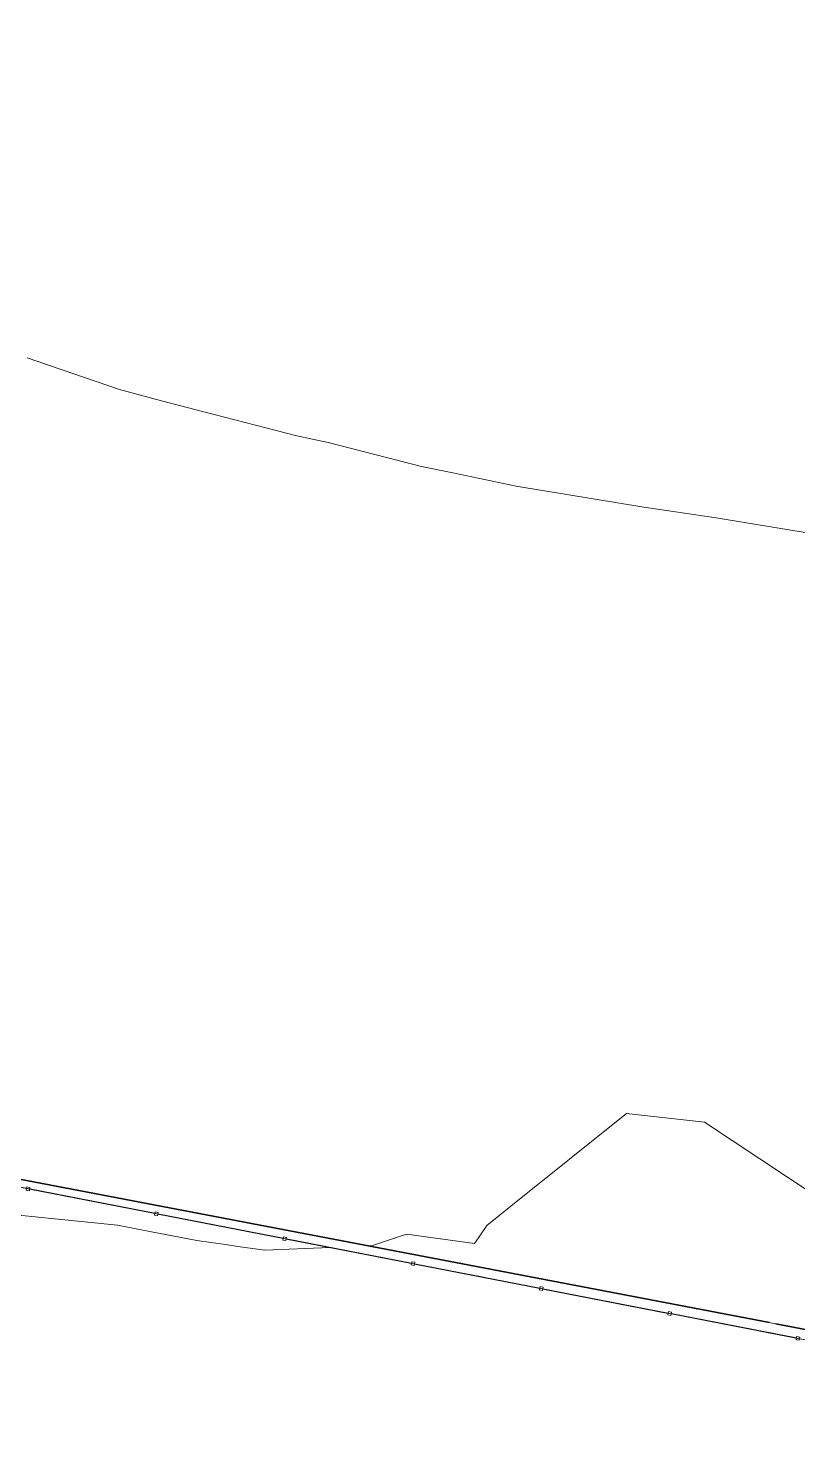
# Model space of a CAD drawing. Header units: metres. Extents: x -207 to 292, y -187 to 169.
# Drawn here: x -30.68 to -18.9, y -156.97 to -135.5 of the extents above; entities that cross this region are included whole.
import ezdxf

# ---------------------------------------------------------------- set-up
doc = ezdxf.new("R2010")
doc.units = ezdxf.units.M
doc.linetypes.add('IMPORT-IMPORT-LÍMITE2 _2_', pattern=[36.83, 6.35, -2.54, 0, -2.54, 25.4, 0, 0, 0])
for name, color, linetype, lineweight in [('A-GLAZ-CWMG', 7, 'Continuous', 9), ('C-TOPO', 7, 'Continuous', 9), ('C-TOPO-MAJR', 7, 'Continuous', 35), ('linea propiedad', 7, 'IMPORT-IMPORT-LÍMITE2 _2_', 35)]:
    doc.layers.add(name, color=color, linetype=linetype, lineweight=lineweight)
doc.layers.add('PR10-ARQ-PL-001-Emplazamiento-C-1_dwg', color=7, linetype='Continuous', lineweight=9, true_color=0x767676)

# ---------------------------------------------------------------- blocks, each defined once
blk = doc.blocks.new('PR10-ARQ-PL-001-Emplazamiento-C-1_dwg_Circular Mullion - 5mm-517344-PLANTA EMPLAZAMIENTO-674655-PLANTA EMPLAZAMIENTO ACTUALIZADO')
at = {"layer": 'A-GLAZ-CWMG', "flags": 128}
for points in [[(-84.442, 139.656), (-83.711, 141.464), (-83.713, 141.465), (-83.716, 141.466), (-84.446, 139.658), (-84.444, 139.657)], [(-84.444, 139.657), (-83.713, 141.465)]]:
    blk.add_lwpolyline(points, close=True, dxfattribs=at)
blk = doc.blocks.new('PR10-ARQ-PL-001-Emplazamiento-C-1_dwg_Rectangular Mullion - 50 x 50 mm-517346-PLANTA EMPLAZAMIENTO-674657-PLANTA EMPLAZAMIENTO ACTUALIZADO')
at = {"layer": 'A-GLAZ-CWMG', "flags": 128}
blk.add_lwpolyline([(0.025, 0.025), (-0.025, 0.025), (-0.025, -0.025), (0.025, -0.025)], close=True, dxfattribs=at)
blk = doc.blocks.new('PR10-ARQ-PL-001-Emplazamiento-C-1_dwg_Rectangular Mullion - 50 x 50 mm-517357-PLANTA EMPLAZAMIENTO-674659-PLANTA EMPLAZAMIENTO ACTUALIZADO')
at = {"layer": 'A-GLAZ-CWMG', "flags": 128}
blk.add_lwpolyline([(0.025, 0.025), (0.025, -0.025), (-0.025, -0.025), (-0.025, 0.025)], close=True, dxfattribs=at)
blk = doc.blocks.new('PR10-ARQ-PL-001-Emplazamiento-C-1_dwg-674643-PLANTA EMPLAZAMIENTO ACTUALIZADO')
at = {"layer": 'C-TOPO', "flags": 128}
for points in [[(-17.975, -155.747), (-19.355, -155.479), (-19.426, -155.465), (-19.684, -155.415), (-22.097, -154.946), (-23.226, -154.726), (-23.494, -154.674), (-23.739, -154.626), (-24.997, -154.382), (-25.425, -154.299), (-27.324, -153.929), (-27.536, -153.888), (-28.048, -153.789), (-28.612, -153.679), (-28.837, -153.635), (-32.479, -152.927)], [(-17.846, -155.611), (-19.405, -155.312), (-22.068, -154.803), (-23.305, -154.566), (-23.598, -154.51), (-24.964, -154.249), (-25.427, -154.16), (-27.475, -153.769), (-28.023, -153.664), (-28.626, -153.548), (-32.516, -152.804)]]:
    blk.add_lwpolyline(points, dxfattribs=at)
at = {"layer": 'C-TOPO-MAJR', "color": 1, "lineweight": 9, "true_color": 0xff0000, "flags": 128}
for points in [[(-26.065, -154.174), (-27.058, -154.214), (-27.473, -154.157), (-27.66, -154.131), (-28.103, -154.069), (-28.578, -153.977), (-28.768, -153.94), (-29.316, -153.834), (-32.297, -153.532)], [(-30.698, -140.555), (-29.282, -141.037), (-28.639, -141.21), (-27.996, -141.382), (-26.573, -141.748), (-26.089, -141.849), (-24.665, -142.215), (-24.182, -142.316), (-23.214, -142.517), (-21.263, -142.842), (-20.156, -143.002), (-18.205, -143.327)], [(-25.478, -154.151), (-25.427, -154.149), (-25.063, -154.026), (-24.895, -153.97), (-23.85, -154.114), (-23.781, -154.011), (-23.666, -153.84), (-23.298, -153.544), (-21.526, -152.124), (-20.331, -152.257), (-17.356, -154.233)]]:
    blk.add_lwpolyline(points, dxfattribs=at)
at = {"layer": 'linea propiedad', "flags": 128}
blk.add_lwpolyline([(-54.042, -143.793), (-38.598, -151.641), (-10.751, -156.968), (44.566, -149.053), (79.439, -137.61), (80.625, -135.045), (148.868, -121.367), (151.509, -116.902), (163.851, -37.257), (170.315, -18.175), (141.974, -4.208)], dxfattribs=at)
for p, rotation in [((92.234, -44.113), 101.0000000000002), ((92.234, -44.113), 101.0000000000002), ((92.234, -44.113), 101.0000000000002), ((94.197, -44.495), 100.9999999999997), ((94.197, -44.495), 100.9999999999997), ((94.197, -44.495), 100.9999999999997), ((96.161, -44.876), 100.9999999999997), ((96.161, -44.876), 100.9999999999997), ((96.161, -44.876), 100.9999999999997), ((98.124, -45.258), 100.9999999999997), ((98.124, -45.258), 100.9999999999997), ((98.124, -45.258), 100.9999999999997), ((100.087, -45.64), 101.0000000000002), ((100.087, -45.64), 101.0000000000002), ((100.087, -45.64), 101.0000000000002), ((102.05, -46.021), 100.9999999999997), ((102.05, -46.021), 100.9999999999997), ((102.05, -46.021), 100.9999999999997)]:
    blk.add_blockref('PR10-ARQ-PL-001-Emplazamiento-C-1_dwg_Circular Mullion - 5mm-517344-PLANTA EMPLAZAMIENTO-674655-PLANTA EMPLAZAMIENTO ACTUALIZADO', p, dxfattribs=dict(rotation=rotation))
at = {"extrusion": (0, 0, -1), "rotation": 191.0000000000001}
for name, p in [('PR10-ARQ-PL-001-Emplazamiento-C-1_dwg_Rectangular Mullion - 50 x 50 mm-517346-PLANTA EMPLAZAMIENTO-674657-PLANTA EMPLAZAMIENTO ACTUALIZADO', (30.683, -153.277)), ('PR10-ARQ-PL-001-Emplazamiento-C-1_dwg_Rectangular Mullion - 50 x 50 mm-517357-PLANTA EMPLAZAMIENTO-674659-PLANTA EMPLAZAMIENTO ACTUALIZADO', (30.683, -153.277)), ('PR10-ARQ-PL-001-Emplazamiento-C-1_dwg_Rectangular Mullion - 50 x 50 mm-517346-PLANTA EMPLAZAMIENTO-674657-PLANTA EMPLAZAMIENTO ACTUALIZADO', (28.72, -153.658)), ('PR10-ARQ-PL-001-Emplazamiento-C-1_dwg_Rectangular Mullion - 50 x 50 mm-517357-PLANTA EMPLAZAMIENTO-674659-PLANTA EMPLAZAMIENTO ACTUALIZADO', (28.72, -153.658)), ('PR10-ARQ-PL-001-Emplazamiento-C-1_dwg_Rectangular Mullion - 50 x 50 mm-517346-PLANTA EMPLAZAMIENTO-674657-PLANTA EMPLAZAMIENTO ACTUALIZADO', (26.757, -154.04)), ('PR10-ARQ-PL-001-Emplazamiento-C-1_dwg_Rectangular Mullion - 50 x 50 mm-517357-PLANTA EMPLAZAMIENTO-674659-PLANTA EMPLAZAMIENTO ACTUALIZADO', (26.757, -154.04)), ('PR10-ARQ-PL-001-Emplazamiento-C-1_dwg_Rectangular Mullion - 50 x 50 mm-517346-PLANTA EMPLAZAMIENTO-674657-PLANTA EMPLAZAMIENTO ACTUALIZADO', (24.793, -154.421)), ('PR10-ARQ-PL-001-Emplazamiento-C-1_dwg_Rectangular Mullion - 50 x 50 mm-517357-PLANTA EMPLAZAMIENTO-674659-PLANTA EMPLAZAMIENTO ACTUALIZADO', (24.793, -154.421)), ('PR10-ARQ-PL-001-Emplazamiento-C-1_dwg_Rectangular Mullion - 50 x 50 mm-517346-PLANTA EMPLAZAMIENTO-674657-PLANTA EMPLAZAMIENTO ACTUALIZADO', (22.83, -154.803)), ('PR10-ARQ-PL-001-Emplazamiento-C-1_dwg_Rectangular Mullion - 50 x 50 mm-517357-PLANTA EMPLAZAMIENTO-674659-PLANTA EMPLAZAMIENTO ACTUALIZADO', (22.83, -154.803)), ('PR10-ARQ-PL-001-Emplazamiento-C-1_dwg_Rectangular Mullion - 50 x 50 mm-517346-PLANTA EMPLAZAMIENTO-674657-PLANTA EMPLAZAMIENTO ACTUALIZADO', (20.867, -155.185)), ('PR10-ARQ-PL-001-Emplazamiento-C-1_dwg_Rectangular Mullion - 50 x 50 mm-517357-PLANTA EMPLAZAMIENTO-674659-PLANTA EMPLAZAMIENTO ACTUALIZADO', (20.867, -155.185)), ('PR10-ARQ-PL-001-Emplazamiento-C-1_dwg_Rectangular Mullion - 50 x 50 mm-517346-PLANTA EMPLAZAMIENTO-674657-PLANTA EMPLAZAMIENTO ACTUALIZADO', (18.904, -155.566)), ('PR10-ARQ-PL-001-Emplazamiento-C-1_dwg_Rectangular Mullion - 50 x 50 mm-517357-PLANTA EMPLAZAMIENTO-674659-PLANTA EMPLAZAMIENTO ACTUALIZADO', (18.904, -155.566))]:
    blk.add_blockref(name, p, dxfattribs=at)
blk = doc.blocks.new('Circular Mullion - 5mm-517344-PLANTA EMPLAZAMIENTO ACTUALIZADO')
at = {"layer": 'A-GLAZ-CWMG'}
for p, q in [((-83.716, 141.466), (-84.446, 139.658)), ((-84.444, 139.657), (-83.713, 141.465)), ((-83.713, 141.465), (-84.444, 139.657)), ((-84.442, 139.656), (-83.711, 141.464)), ((-83.713, 141.465), (-83.716, 141.466)), ((-83.711, 141.464), (-83.713, 141.465)), ((-84.446, 139.658), (-84.444, 139.657)), ((-84.444, 139.657), (-84.442, 139.656))]:
    blk.add_line(p, q, dxfattribs=at)
blk = doc.blocks.new('Rectangular Mullion - 50 x 50 mm-517346-PLANTA EMPLAZAMIENTO ACTUALIZADO')
at = {"layer": 'A-GLAZ-CWMG'}
for p, q in [((0.025, 0.025), (-0.025, 0.025)), ((-0.025, 0.025), (-0.025, -0.025)), ((0.025, -0.025), (0.025, 0.025)), ((-0.025, -0.025), (0.025, -0.025))]:
    blk.add_line(p, q, dxfattribs=at)
blk = doc.blocks.new('Rectangular Mullion - 50 x 50 mm-517357-PLANTA EMPLAZAMIENTO ACTUALIZADO')
at = {"layer": 'A-GLAZ-CWMG'}
for p, q in [((-0.025, -0.025), (-0.025, 0.025)), ((-0.025, 0.025), (0.025, 0.025)), ((0.025, 0.025), (0.025, -0.025)), ((0.025, -0.025), (-0.025, -0.025))]:
    blk.add_line(p, q, dxfattribs=at)

msp = doc.modelspace()

# ---------------------------------------------------------------- linework, layer by layer
at = {"layer": 'C-TOPO'}
for p, q in [((-32.516, -152.804), (-28.626, -153.548)), ((-28.837, -153.635), (-32.479, -152.927)), ((-28.612, -153.679), (-28.837, -153.635)), ((-28.626, -153.548), (-28.023, -153.664)), ((-28.023, -153.664), (-27.475, -153.769)), ((-28.048, -153.789), (-28.612, -153.679)), ((-27.536, -153.888), (-28.048, -153.789)), ((-27.324, -153.929), (-27.536, -153.888)), ((-27.475, -153.769), (-25.427, -154.16)), ((-25.425, -154.299), (-27.324, -153.929)), ((-25.427, -154.16), (-24.964, -154.249)), ((-24.997, -154.382), (-25.425, -154.299)), ((-24.964, -154.249), (-23.598, -154.51)), ((-23.739, -154.626), (-24.997, -154.382)), ((-23.598, -154.51), (-23.305, -154.566)), ((-23.494, -154.674), (-23.739, -154.626)), ((-23.226, -154.726), (-23.494, -154.674)), ((-23.305, -154.566), (-22.068, -154.803)), ((-22.097, -154.946), (-23.226, -154.726)), ((-19.684, -155.415), (-22.097, -154.946)), ((-22.068, -154.803), (-19.405, -155.312)), ((-19.405, -155.312), (-17.846, -155.611)), ((-19.426, -155.465), (-19.684, -155.415)), ((-19.355, -155.479), (-19.426, -155.465)), ((-17.975, -155.747), (-19.355, -155.479))]:
    msp.add_line(p, q, dxfattribs=at)
at = {"layer": 'C-TOPO-MAJR', "color": 1, "lineweight": 9, "true_color": 0xff0000, "flags": 128}
for points in [[(-30.698, -140.555), (-29.282, -141.037), (-28.639, -141.21), (-27.996, -141.382), (-26.573, -141.748), (-26.089, -141.849), (-24.665, -142.215), (-24.182, -142.316), (-23.214, -142.517), (-21.263, -142.842), (-20.156, -143.002), (-18.205, -143.327), (-16.634, -143.429), (-15.528, -143.59), (-13.957, -143.692), (-13.322, -143.717), (-13.217, -143.721), (-12.688, -143.741), (-12.202, -143.743)], [(-25.478, -154.151), (-25.427, -154.149), (-25.063, -154.026), (-24.895, -153.97), (-23.85, -154.114), (-23.781, -154.011), (-23.666, -153.84), (-23.298, -153.544), (-21.526, -152.124), (-20.331, -152.257), (-17.356, -154.233), (-16.856, -154.565), (-16.35, -154.621), (-15.833, -154.679)], [(-26.065, -154.174), (-27.058, -154.214), (-27.473, -154.157), (-27.66, -154.131), (-28.103, -154.069), (-28.578, -153.977), (-28.768, -153.94), (-29.316, -153.834), (-32.297, -153.532)]]:
    msp.add_lwpolyline(points, dxfattribs=at)

# ---------------------------------------------------------------- block references
at = {"layer": 'A-GLAZ-CWMG'}
for p, rotation in [((92.234, -44.113), 101.0000000000002), ((92.234, -44.113), 101.0000000000002), ((92.234, -44.113), 101.0000000000002), ((94.197, -44.495), 100.9999999999997), ((94.197, -44.495), 100.9999999999997), ((94.197, -44.495), 100.9999999999997), ((96.161, -44.876), 100.9999999999997), ((96.161, -44.876), 100.9999999999997), ((96.161, -44.876), 100.9999999999997), ((98.124, -45.258), 100.9999999999997), ((98.124, -45.258), 100.9999999999997), ((98.124, -45.258), 100.9999999999997), ((100.087, -45.64), 101.0000000000002), ((100.087, -45.64), 101.0000000000002), ((100.087, -45.64), 101.0000000000002), ((102.05, -46.021), 100.9999999999997), ((102.05, -46.021), 100.9999999999997), ((102.05, -46.021), 100.9999999999997)]:
    msp.add_blockref('Circular Mullion - 5mm-517344-PLANTA EMPLAZAMIENTO ACTUALIZADO', p, dxfattribs=dict(at, rotation=rotation))
at = {"layer": 'A-GLAZ-CWMG', "extrusion": (0, 0, -1), "rotation": 191.0000000000001}
for name, p in [('Rectangular Mullion - 50 x 50 mm-517346-PLANTA EMPLAZAMIENTO ACTUALIZADO', (30.683, -153.277)), ('Rectangular Mullion - 50 x 50 mm-517357-PLANTA EMPLAZAMIENTO ACTUALIZADO', (30.683, -153.277)), ('Rectangular Mullion - 50 x 50 mm-517346-PLANTA EMPLAZAMIENTO ACTUALIZADO', (28.72, -153.658)), ('Rectangular Mullion - 50 x 50 mm-517357-PLANTA EMPLAZAMIENTO ACTUALIZADO', (28.72, -153.658)), ('Rectangular Mullion - 50 x 50 mm-517346-PLANTA EMPLAZAMIENTO ACTUALIZADO', (26.757, -154.04)), ('Rectangular Mullion - 50 x 50 mm-517357-PLANTA EMPLAZAMIENTO ACTUALIZADO', (26.757, -154.04)), ('Rectangular Mullion - 50 x 50 mm-517346-PLANTA EMPLAZAMIENTO ACTUALIZADO', (24.793, -154.421)), ('Rectangular Mullion - 50 x 50 mm-517357-PLANTA EMPLAZAMIENTO ACTUALIZADO', (24.793, -154.421)), ('Rectangular Mullion - 50 x 50 mm-517346-PLANTA EMPLAZAMIENTO ACTUALIZADO', (22.83, -154.803)), ('Rectangular Mullion - 50 x 50 mm-517357-PLANTA EMPLAZAMIENTO ACTUALIZADO', (22.83, -154.803)), ('Rectangular Mullion - 50 x 50 mm-517346-PLANTA EMPLAZAMIENTO ACTUALIZADO', (20.867, -155.185)), ('Rectangular Mullion - 50 x 50 mm-517357-PLANTA EMPLAZAMIENTO ACTUALIZADO', (20.867, -155.185)), ('Rectangular Mullion - 50 x 50 mm-517346-PLANTA EMPLAZAMIENTO ACTUALIZADO', (18.904, -155.566)), ('Rectangular Mullion - 50 x 50 mm-517357-PLANTA EMPLAZAMIENTO ACTUALIZADO', (18.904, -155.566))]:
    msp.add_blockref(name, p, dxfattribs=at)
at = {"layer": 'PR10-ARQ-PL-001-Emplazamiento-C-1_dwg', "color": 7}
msp.add_blockref('PR10-ARQ-PL-001-Emplazamiento-C-1_dwg-674643-PLANTA EMPLAZAMIENTO ACTUALIZADO', (0, 0), dxfattribs=at)

doc.saveas('drawing.dxf')
